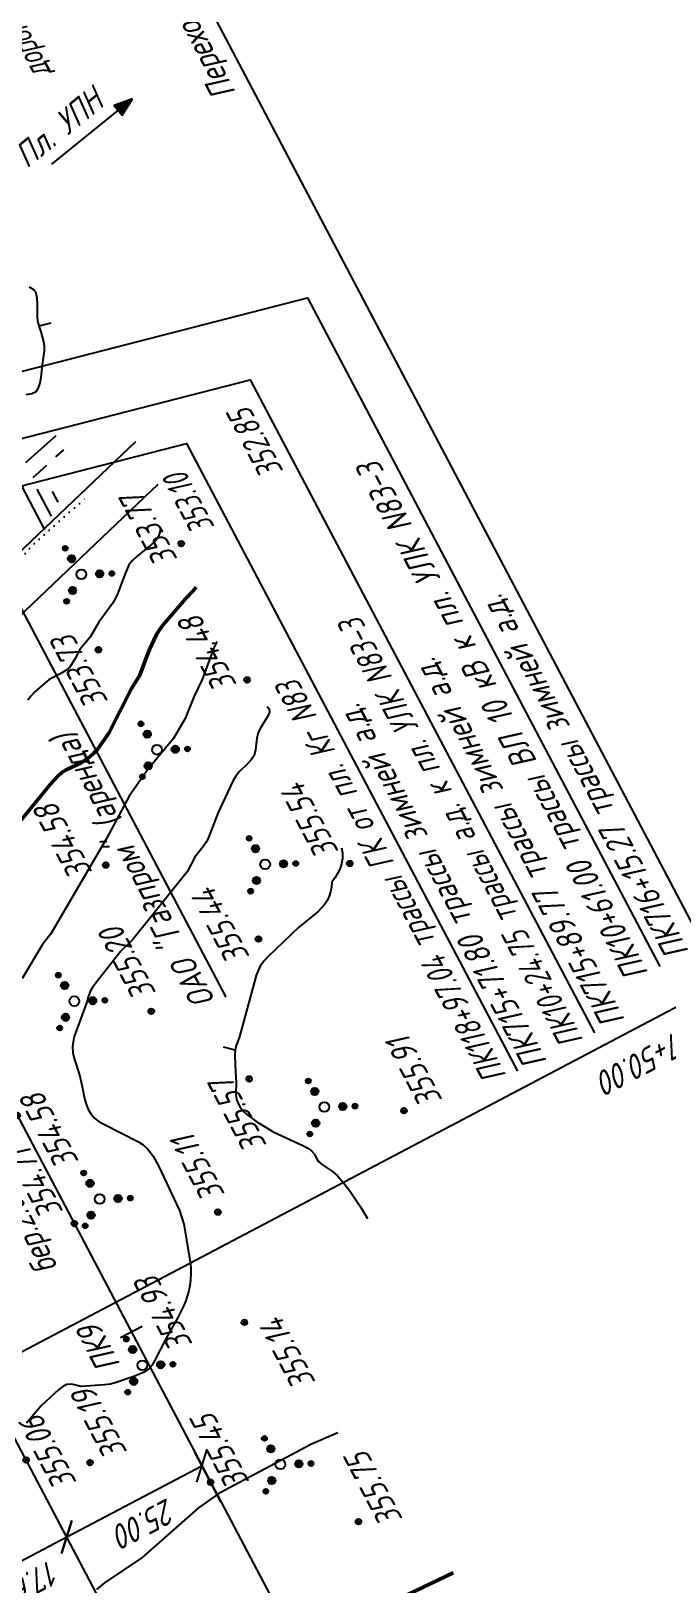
# Model space of a CAD drawing. Extents: x 1519150 to 1520806, y 2185741 to 2187019.
# Drawn here: x 1519484.9 to 1519588.9, y 2186610.9 to 2186865 of the extents above; entities that cross this region are included whole.
import ezdxf
from ezdxf.enums import TextEntityAlignment as Align

# ---------------------------------------------------------------- set-up
doc = ezdxf.new("R2010")
doc.units = 0
for name, pattern in [('ИИDash_30_20', [5, 3, -2]), ('ИИDash_80_20', [10, 8, -2]), ('ИИDot', [1, 0, -1])]:
    doc.linetypes.add(name, pattern=pattern)
for name, color, linetype, lineweight in [('ИИ_БОЛОТО_025', 3, 'Continuous', 25), ('ИИ_ГРАНИЦА_025', 7, 'Continuous', 25), ('ИИ_ДОРОГА_025', 7, 'Continuous', 25), ('ИИ_КОНТУР_025', 7, 'ИИDot', 25), ('ИИ_ОТМЕТКА_025', 7, 'Continuous', 25), ('ИИ_ОФОРМЛЕНИЕ_025', 7, 'Continuous', 25), ('ИИ_ПИКЕТАЖ_025', 7, 'Continuous', 25), ('ИИ_РАЗМЕР_025', 7, 'Continuous', 25), ('ИИ_РЕЛЬЕФ_025', 34, 'Continuous', 25), ('ИИ_РЕЛЬЕФ_050', 34, 'Continuous', 50), ('ИИ_ТЕКСТ_025', 7, 'Continuous', 25), ('ИИ_ТРАССА_АД_025', 1, 'Continuous', 25), ('ИИ_ТРАССА_ЛЭП_025', 7, 'Continuous', 25), ('ИИ_УГОДЬЯ_025', 7, 'Continuous', 25)]:
    doc.layers.add(name, color=color, linetype=linetype, lineweight=lineweight)
doc.styles.add('VNIPISIMPLEXCUR', font='simplex.shx', dxfattribs={"width": 0.8, "oblique": 15})
doc.linetypes.add('ИИ05485', pattern='A,19.47,-0.53,[37,3dservice.shx,S=1.5,R=0,X=0,Y=0],-0.53,19.47', length=40)
doc.dimstyles.new('ИИ-2000-м-dm$0', dxfattribs={"dimscale": 2, "dimtxt": 2.5, "dimasz": 2.5, "dimexe": 1.25, "dimexo": 0, "dimgap": 1, "dimtad": 1, "dimtoh": 1, "dimzin": 1, "dimdsep": 46, "dimtxsty": 'VNIPISIMPLEXCUR', "dimblk": 'OBLIQUE', "dimcen": 2.5, "dimaunit": 1, "dimadec": 4, "dimazin": 0, "dimtfac": 1, "dimtmove": 1, "dimatfit": 2, "dimfxl": 1, "dimarcsym": 0})
doc.dimstyles.new('ИИ-2000-м-dm$2', dxfattribs={"dimscale": 2, "dimtxt": 2.5, "dimasz": 2.5, "dimexe": 1.25, "dimexo": 0, "dimgap": 1, "dimtad": 2, "dimtoh": 1, "dimzin": 1, "dimdsep": 46, "dimtxsty": 'VNIPISIMPLEXCUR', "dimcen": 2.5, "dimaunit": 1, "dimazin": 0, "dimtfac": 1, "dimtmove": 1, "dimatfit": 2, "dimfxl": 1, "dimarcsym": 0})

# ---------------------------------------------------------------- blocks, each defined once
blk = doc.blocks.new('ИИ053952')
at = {"linetype": 'Continuous', "lineweight": 25}
h = blk.add_hatch(color=0, dxfattribs=at)
edge = h.paths.add_edge_path()
edge.add_arc((-1.31, 2.13), 0.2, 0, 360)
h = blk.add_hatch(color=0, dxfattribs=at)
edge = h.paths.add_edge_path()
edge.add_arc((-0.79, 1.28), 0.3, 0, 360)
h = blk.add_hatch(color=0, dxfattribs=at)
edge = h.paths.add_edge_path()
edge.add_arc((1.5, 0.04), 0.3, 0, 360)
h = blk.add_hatch(color=0, dxfattribs=at)
edge = h.paths.add_edge_path()
edge.add_arc((2.5, 0.07), 0.2, 0, 360)
h = blk.add_hatch(color=0, dxfattribs=at)
edge = h.paths.add_edge_path()
edge.add_arc((-0.71, -1.32), 0.3, 0, 360)
h = blk.add_hatch(color=0, dxfattribs=at)
edge = h.paths.add_edge_path()
edge.add_arc((-1.19, -2.2), 0.2, 0, 360)
at = {"color": 0, "linetype": 'Continuous', "lineweight": 25}
for centre, radius in [((-1.31, 2.13), 0.2), ((-0.79, 1.28), 0.3), ((0, 0), 0.4), ((1.5, 0.04), 0.3), ((2.5, 0.07), 0.2), ((-0.71, -1.32), 0.3), ((-1.19, -2.2), 0.2)]:
    blk.add_circle(centre, radius, dxfattribs=at)
blk = doc.blocks.new('ИИ05468')
at = {"color": 0, "linetype": 'Continuous', "lineweight": 25, "flags": 128}
for points in [[(-2, 1), (2, 1)], [(-1.25, 0), (1.25, 0)], [(-0.5, -1), (0.5, -1)]]:
    blk.add_lwpolyline(points, dxfattribs=at)
blk = doc.blocks.new('ИИ15008')
at = {"linetype": 'Continuous', "lineweight": 25}
blk.add_hatch(color=0, dxfattribs=at).paths.add_polyline_path([(0, 0), (1.5, -0.5), (1.5, 0.5)])
at = {"color": 0, "linetype": 'Continuous', "lineweight": 25}
blk.add_lwpolyline([(0, 0), (1.5, -0.5), (1.5, 0.5)], close=True, dxfattribs=at)
blk.add_lwpolyline([(8.5, 0), (0, 0)], dxfattribs=at)
blk = doc.blocks.new('ИИ053296')
at = {"color": 0, "linetype": 'Continuous', "lineweight": 25}
blk.add_lwpolyline([(0, 0), (1, 0)], dxfattribs=at)
blk = doc.blocks.new('PICKET')
at = {"color": 0, "linetype": 'Continuous', "lineweight": 25}
for p, q in [((-0.23, 0), (0.23, 0)), ((0, 0.23), (0, -0.23))]:
    blk.add_line(p, q, dxfattribs=at)
blk.add_circle((0, 0), 0.23, dxfattribs=at)
at = {"color": 0, "linetype": 'Continuous', "style": 'VNIPISIMPLEXCUR', "oblique": 15, "width": 0.8}
blk.add_attdef('OTMETKA', (1.25, 0.3), '', height=2, dxfattribs=at)
at = {"color": 8, "linetype": 'Continuous', "style": 'VNIPISIMPLEXCUR', "oblique": 15, "width": 0.8, "flags": 1}
blk.add_attdef('NOMER', (1.25, -2.7), '', height=2, dxfattribs=at)
blk = doc.blocks.new('ИИ15002')
at = {"linetype": 'Continuous', "lineweight": 25}
h = blk.add_hatch(color=0, dxfattribs=at)
edge = h.paths.add_edge_path()
edge.add_arc((0, 0), 0.3, 0, 360)
at = {"color": 0, "linetype": 'Continuous', "lineweight": 25}
blk.add_circle((0, 0), 0.3, dxfattribs=at)
at = {"color": 0, "linetype": 'Continuous', "style": 'VNIPISIMPLEXCUR', "oblique": 15, "width": 0.8}
blk.add_attdef('STATIONING', (1, 1.3), '', height=2, rotation=90, dxfattribs=at)
at = {"color": 7, "linetype": 'Continuous', "style": 'VNIPISIMPLEXCUR', "oblique": 15, "width": 0.8}
blk.add_attdef('HEIGHT', text='', height=2, dxfattribs=at).set_placement((0, -1.3), align=Align.TOP_CENTER)
blk = doc.blocks.new('ИИ150022')
at = {"linetype": 'Continuous', "lineweight": 25}
h = blk.add_hatch(color=0, dxfattribs=at)
edge = h.paths.add_edge_path()
edge.add_arc((0, 0), 0.3, 0, 360)
at = {"color": 0, "linetype": 'Continuous', "lineweight": 25}
blk.add_circle((0, 0), 0.3, dxfattribs=at)
at = {"color": 0, "linetype": 'Continuous', "style": 'VNIPISIMPLEXCUR', "oblique": 15, "width": 0.8}
for tag, p in [('STATIONING1', (1, 4.7)), ('STATIONING2', (1, 1.3))]:
    blk.add_attdef(tag, p, '', height=2, dxfattribs=at)
at = {"color": 7, "linetype": 'Continuous', "style": 'VNIPISIMPLEXCUR', "oblique": 15, "width": 0.8}
blk.add_attdef('HEIGHT', text='', height=2, dxfattribs=at).set_placement((0, -1.3), align=Align.TOP_CENTER)
blk = doc.blocks.new('*D65')
at = {"layer": 'Defpoints', "color": 0, "transparency": 16777216}
for p in [(1519482.41, 2186840.19), (1519365.94, 2186752.54), (1519273.87, 2186671.02), (1519643.41, 2186205.47), (1519806.55, 2185895.82)]:
    blk.add_point(p, dxfattribs=at)
at = {"layer": 'ИИ_РАЗМЕР_025', "color": 0, "lineweight": -2, "transparency": 16777216}
for p, q in [((1519364.26, 2186763), (1519357.12, 2186776.56)), ((1519363.33, 2186753.39), (1519364.26, 2186763)), ((1519360.92, 2186741.64), (1519354.17, 2186754.46))]:
    blk.add_line(p, q, dxfattribs=at)
blk.add_arc((1519360.92, 2186741.64), 12, 58.2429, 98.5895, dxfattribs=at)
at = {"layer": 'ИИ_РАЗМЕР_025', "color": 0, "transparency": 16777216}
for points in [[(1519359.34, 2186752.87), (1519358.92, 2186754.13), (1519355.33, 2186752.25)], [(1519367.68, 2186752.34), (1519366.8, 2186751.34), (1519370.24, 2186749.2)]]:
    blk.add_solid(points, dxfattribs=at)
at = {"layer": 'ИИ_РАЗМЕР_025', "color": 0, "transparency": 16777216, "insert": (1519357.47, 2186768.65), "char_height": 4, "attachment_point": 5, "rotation": 117.7798, "style": 'VNIPISIMPLEXCUR'}
blk.add_mtext("78°44'", dxfattribs=at)
blk = doc.blocks.new('*D66')
at = {"layer": 'Defpoints', "color": 0, "transparency": 16777216}
for p in [(1519297.92, 2186946.83), (1519482.41, 2186840.19), (1519385.29, 2186766.6), (1519273.87, 2186671.02), (1519823.89, 2185948.39)]:
    blk.add_point(p, dxfattribs=at)
at = {"layer": 'ИИ_РАЗМЕР_025', "color": 0, "lineweight": -2, "transparency": 16777216}
blk.add_arc((1519392.51, 2186767.27), 7.25, 149.8038, 187.0253, dxfattribs=at)
at = {"layer": 'ИИ_РАЗМЕР_025', "color": 0, "transparency": 16777216}
for points in [[(1519385.79, 2186771.39), (1519386.71, 2186770.43), (1519389.14, 2186773.68)], [(1519385.93, 2186766.64), (1519384.71, 2186766.12), (1519386.88, 2186762.7)]]:
    blk.add_solid(points, dxfattribs=at)
at = {"layer": 'ИИ_РАЗМЕР_025', "color": 0, "transparency": 16777216, "insert": (1519377.32, 2186774.54), "char_height": 4, "attachment_point": 5, "rotation": 117.7798, "style": 'VNIPISIMPLEXCUR'}
blk.add_mtext("101°16'", dxfattribs=at)
blk = doc.blocks.new('ИИ15001')
at = {"color": 0, "linetype": 'Continuous', "lineweight": 25}
blk.add_lwpolyline([(0, 1), (0, -1)], dxfattribs=at)
at = {"color": 0, "linetype": 'Continuous', "lineweight": 25, "style": 'VNIPISIMPLEXCUR', "oblique": 15, "width": 0.8}
blk.add_attdef('STATIONING', text='', height=2, dxfattribs=at).set_placement((0, 2), align=Align.CENTER)
at = {"color": 7, "linetype": 'Continuous', "lineweight": 25, "style": 'VNIPISIMPLEXCUR', "oblique": 15, "width": 0.8}
blk.add_attdef('HEIGHT', text='', height=2, dxfattribs=at).set_placement((0, -2), align=Align.TOP_CENTER)
blk = doc.blocks.new('*D67')
at = {"layer": 'Defpoints', "color": 0, "transparency": 16777216}
for p in [(1519335.64, 2186966.7), (1520064.45, 2186007.56), (1519860.19, 2185951.72), (1519823.89, 2185948.39), (1519888.37, 2185917.44)]:
    blk.add_point(p, dxfattribs=at)
at = {"layer": 'ИИ_РАЗМЕР_025', "color": 0, "lineweight": -2, "transparency": 16777216}
for p, q in [((1519862.62, 2185950.15), (1519866.31, 2185943.15)), ((1519866.31, 2185943.15), (1519874.98, 2185926.68))]:
    blk.add_line(p, q, dxfattribs=at)
blk.add_arc((1519866.54, 2185958.88), 9.57, 217.9509, 273.647, dxfattribs=at)
at = {"layer": 'ИИ_РАЗМЕР_025', "color": 0, "transparency": 16777216}
for points in [[(1519858.39, 2185952.7), (1519859.59, 2185953.29), (1519857.25, 2185956.59)], [(1519866.97, 2185949.97), (1519867.33, 2185948.69), (1519871, 2185950.42)]]:
    blk.add_solid(points, dxfattribs=at)
at = {"layer": 'ИИ_РАЗМЕР_025', "color": 0, "transparency": 16777216, "insert": (1519867.23, 2185931.99), "char_height": 4, "attachment_point": 5, "rotation": 117.7798, "style": 'VNIPISIMPLEXCUR'}
blk.add_mtext("103°58'", dxfattribs=at)
blk = doc.blocks.new('*D68')
at = {"layer": 'Defpoints', "color": 0, "transparency": 16777216}
for p in [(1519313.52, 2186955.05), (1520064.45, 2186007.56), (1519855.58, 2185949.86), (1519823.89, 2185948.39), (1519857.4, 2185922.59)]:
    blk.add_point(p, dxfattribs=at)
at = {"layer": 'ИИ_РАЗМЕР_025', "color": 0, "lineweight": -2, "transparency": 16777216}
for p, q in [((1519854.61, 2185946.85), (1519859.09, 2185938.33)), ((1519859.09, 2185938.33), (1519865.28, 2185926.58))]:
    blk.add_line(p, q, dxfattribs=at)
blk.add_arc((1519841.52, 2185952.73), 14.35, 313.808, 357.7899, dxfattribs=at)
at = {"layer": 'ИИ_РАЗМЕР_025', "color": 0, "transparency": 16777216}
for points in [[(1519855.19, 2185952.11), (1519856.52, 2185952.24), (1519855.45, 2185956.15)], [(1519851.84, 2185941.83), (1519851.06, 2185942.92), (1519848.21, 2185940.04)]]:
    blk.add_solid(points, dxfattribs=at)
at = {"layer": 'ИИ_РАЗМЕР_025', "color": 0, "transparency": 16777216, "insert": (1519858.77, 2185929.53), "char_height": 4, "attachment_point": 5, "rotation": 117.7798, "style": 'VNIPISIMPLEXCUR'}
blk.add_mtext("76°2'", dxfattribs=at)
blk = doc.blocks.new('_Oblique')
at = {"color": 0, "linetype": 'ByBlock', "lineweight": -2}
blk.add_line((-0.5, -0.5), (0.5, 0.5), dxfattribs=at)
blk = doc.blocks.new('*D71')
at = {"layer": 'Defpoints', "color": 0, "transparency": 16777216}
for p in [(1519490.74, 2186618.64), (1519491.9, 2186616.42), (1519476.3, 2186608.21)]:
    blk.add_point(p, dxfattribs=at)
at = {"layer": 'ИИ_РАЗМЕР_025', "color": 0, "lineweight": -2, "transparency": 16777216}
for p, q in [((1519491.9, 2186616.42), (1519489.57, 2186620.85)), ((1519475.14, 2186610.42), (1519490.74, 2186618.64)), ((1519476.3, 2186608.21), (1519473.97, 2186612.63))]:
    blk.add_line(p, q, dxfattribs=at)
at = {"layer": 'ИИ_РАЗМЕР_025', "color": 0, "lineweight": -2, "transparency": 16777216, "xscale": 4, "yscale": 4, "zscale": 4}
for p, rotation in [((1519490.74, 2186618.64), 27.77931386137996), ((1519475.14, 2186610.42), 207.77931386138)]:
    blk.add_blockref('_Oblique', p, dxfattribs=dict(at, rotation=rotation))
at = {"layer": 'ИИ_РАЗМЕР_025', "color": 0, "transparency": 16777216, "insert": (1519484.8, 2186610.99), "char_height": 4, "attachment_point": 5, "rotation": 207.7793, "style": 'VNIPISIMPLEXCUR'}
blk.add_mtext('17.63', dxfattribs=at)
blk = doc.blocks.new('*D72')
at = {"layer": 'Defpoints', "color": 0, "transparency": 16777216}
for p in [(1519512.85, 2186630.29), (1519515.95, 2186624.4), (1519491.9, 2186616.42)]:
    blk.add_point(p, dxfattribs=at)
at = {"layer": 'ИИ_РАЗМЕР_025', "color": 0, "lineweight": -2, "transparency": 16777216}
for p, q in [((1519515.95, 2186624.4), (1519511.69, 2186632.5)), ((1519490.74, 2186618.64), (1519512.85, 2186630.29)), ((1519491.9, 2186616.42), (1519489.57, 2186620.85))]:
    blk.add_line(p, q, dxfattribs=at)
at = {"layer": 'ИИ_РАЗМЕР_025', "color": 0, "lineweight": -2, "transparency": 16777216, "xscale": 4, "yscale": 4, "zscale": 4}
for p, rotation in [((1519512.85, 2186630.29), 27.77931385485072), ((1519490.74, 2186618.64), 207.7793138548507)]:
    blk.add_blockref('_Oblique', p, dxfattribs=dict(at, rotation=rotation))
at = {"layer": 'ИИ_РАЗМЕР_025', "color": 0, "transparency": 16777216, "insert": (1519503.66, 2186620.92), "char_height": 4, "attachment_point": 5, "rotation": 207.7793, "style": 'VNIPISIMPLEXCUR'}
blk.add_mtext('25.00', dxfattribs=at)

msp = doc.modelspace()

# ---------------------------------------------------------------- linework, layer by layer
at = {"layer": 'ИИ_ГРАНИЦА_025', "linetype": 'ИИ05485', "flags": 128}
for points in [[(1519311.93, 2186616.812), (1519502.043, 2186797.874)], [(1519505.626, 2186790.801), (1519315.608, 2186609.83)]]:
    msp.add_lwpolyline(points, dxfattribs=at)
at = {"layer": 'ИИ_ДОРОГА_025', "linetype": 'ИИDash_80_20', "flags": 128}
msp.add_lwpolyline([(1519309.824, 2186624.069), (1519322.122, 2186639.578), (1519334.88, 2186653.706), (1519339.399, 2186660.405), (1519341.743, 2186666.846), (1519343.273, 2186671.431), (1519345.374, 2186675.468), (1519348.837, 2186678.771), (1519355.289, 2186684.91), (1519367.386, 2186691.03), (1519385.521, 2186698.218), (1519402.874, 2186708.9), (1519415.099, 2186717.092), (1519426.08, 2186727.026), (1519443.52, 2186748.214), (1519450.536, 2186763.278), (1519453.188, 2186767.955), (1519457.835, 2186773.061), (1519463.358, 2186778.12), (1519473.735, 2186785.182), (1519489.014, 2186798.842)], dxfattribs=at)
at = {"layer": 'ИИ_ДОРОГА_025', "linetype": 'ИИDash_30_20', "flags": 128}
msp.add_lwpolyline([(1519311.148, 2186621.555), (1519324.108, 2186637.897), (1519336.933, 2186652.099), (1519341.733, 2186659.216), (1519344.198, 2186665.989), (1519345.674, 2186670.413), (1519347.481, 2186673.885), (1519350.63, 2186676.889), (1519356.804, 2186682.763), (1519368.454, 2186688.657), (1519386.69, 2186695.885), (1519404.279, 2186706.712), (1519416.703, 2186715.038), (1519427.966, 2186725.226), (1519445.737, 2186746.817), (1519452.849, 2186762.086), (1519455.307, 2186766.419), (1519459.678, 2186771.224), (1519464.976, 2186776.076), (1519475.34, 2186783.129), (1519490.263, 2186796.471)], dxfattribs=at)
at = {"layer": 'ИИ_КОНТУР_025', "flags": 128}
msp.add_lwpolyline([(1519427.966, 2186725.226), (1519444.37, 2186730.751), (1519451.903, 2186735.721), (1519461.852, 2186740.976), (1519465.973, 2186744.952), (1519469.384, 2186749.922), (1519473.08, 2186758.3), (1519480.333, 2186775.115), (1519485.023, 2186780.795), (1519494.215, 2186788.971)], dxfattribs=at)
at = {"layer": 'ИИ_ОФОРМЛЕНИЕ_025'}
msp.add_lwpolyline([(1519461.046, 2186637.173), (1519598.122, 2186709.383), (1519434.995, 2187019.043), (1519297.92, 2186946.834)], dxfattribs=at)
at = {"layer": 'ИИ_ПИКЕТАЖ_025'}
for points, elevation in [([(1519426.272, 2186794.651), (1519530.121, 2186821.328), (1519587.743, 2186711.945)], 353.2), ([(1519392.515, 2186767.266), (1519510.338, 2186797.533), (1519564.448, 2186694.819)], 353.1)]:
    msp.add_lwpolyline(points, dxfattribs=dict(at, elevation=elevation))
at = {"layer": 'ИИ_ПИКЕТАЖ_025', "color": 1, "elevation": 352.85}
msp.add_lwpolyline([(1519406.475, 2186778.591), (1519520.76, 2186807.949), (1519577.043, 2186701.108)], dxfattribs=at)
at = {"layer": 'ИИ_РЕЛЬЕФ_025'}
for points, elevation in [([(1519484.112, 2186805.563), (1519485.013, 2186805.68), (1519485.723, 2186806.038), (1519486.151, 2186806.629), (1519486.415, 2186807.43), (1519486.568, 2186808.371), (1519486.764, 2186810.393), (1519487.126, 2186812.697), (1519487.135, 2186813.451), (1519487.016, 2186814.172), (1519486.543, 2186815.794), (1519486.016, 2186817.457), (1519485.963, 2186818.386), (1519485.979, 2186820.388), (1519485.926, 2186821.317), (1519485.748, 2186822.102), (1519485.385, 2186822.672), (1519484.66, 2186823.078)], 353.5), ([(1519506.068, 2186783.779), (1519506.034, 2186783.2), (1519505.73, 2186782.28), (1519505.301, 2186781.66), (1519504.669, 2186781.036), (1519502.258, 2186779.077), (1519501.513, 2186778.379), (1519500.913, 2186777.648), (1519500.148, 2186775.824), (1519499.125, 2186773.055), (1519498.737, 2186772.202), (1519498.24, 2186771.361), (1519496.022, 2186768.298), (1519494.602, 2186765.82), (1519492.904, 2186763.82), (1519492.13, 2186762.342), (1519491.241, 2186760.944), (1519490.515, 2186760.352), (1519489.663, 2186759.848), (1519487.885, 2186758.892), (1519485.607, 2186756.956), (1519484.919, 2186756.227), (1519484.406, 2186755.537)], 353.5), ([(1519515.358, 2186765.074), (1519515.199, 2186764.862), (1519514.807, 2186764.067), (1519512.905, 2186758.938), (1519511.593, 2186756.178), (1519510.114, 2186752.511), (1519508.196, 2186749.279), (1519503.997, 2186744.189), (1519500.953, 2186739.843), (1519497.193, 2186732.769), (1519488.15, 2186717.311), (1519486.805, 2186715.579), (1519483.439, 2186709.972)], 354.5), ([(1519523.531, 2186754.517), (1519523.843, 2186754.123), (1519523.908, 2186753.571), (1519523.649, 2186752.895), (1519522.52, 2186751.152), (1519522.064, 2186750.242), (1519521.855, 2186749.322), (1519521.595, 2186747.425), (1519521.372, 2186746.504), (1519520.91, 2186745.786), (1519520.301, 2186745.112), (1519518.972, 2186743.798), (1519518.417, 2186743.109), (1519517.917, 2186742.271), (1519515.502, 2186737.168), (1519513.927, 2186733.065), (1519513.577, 2186732.367), (1519513.133, 2186731.658), (1519511.716, 2186729.836), (1519510.429, 2186727.418), (1519501.549, 2186716.386), (1519499.594, 2186714.44), (1519495.408, 2186709.139), (1519494.973, 2186708.512), (1519494.641, 2186707.966), (1519494.248, 2186706.988), (1519494.028, 2186706.146), (1519491.98, 2186700.531), (1519491.785, 2186699.653), (1519491.697, 2186698.818), (1519491.761, 2186697.838), (1519491.971, 2186696.917), (1519492.854, 2186694.253), (1519493.275, 2186692.316), (1519493.652, 2186690.343), (1519493.907, 2186689.41), (1519494.25, 2186688.549), (1519494.715, 2186687.786), (1519495.309, 2186687.152), (1519496.02, 2186686.612), (1519496.815, 2186686.14), (1519502.475, 2186683.279), (1519503.22, 2186682.794), (1519503.948, 2186682.129), (1519504.411, 2186681.565), (1519504.864, 2186680.906), (1519505.748, 2186679.353), (1519509.174, 2186672.041), (1519509.902, 2186669.782), (1519510.989, 2186663.328), (1519511.055, 2186662.485), (1519511.066, 2186661.692), (1519511.007, 2186660.701), (1519510.884, 2186659.789), (1519510.701, 2186658.92), (1519510.162, 2186657.169), (1519509.809, 2186656.3), (1519508.897, 2186654.547), (1519506.942, 2186651.041), (1519505.117, 2186647.431), (1519504.645, 2186646.703), (1519504.161, 2186646.128), (1519503.412, 2186645.587), (1519501.876, 2186644.939), (1519498.659, 2186643.853), (1519497.822, 2186643.651), (1519496.904, 2186643.506), (1519493.088, 2186643.235), (1519491.57, 2186643.599), (1519490.769, 2186643.548), (1519490.121, 2186643.243), (1519489.438, 2186642.743), (1519486.587, 2186640.089), (1519484.183, 2186637.219)], 355), ([(1519535.701, 2186731.366), (1519535.836, 2186730.495), (1519535.828, 2186729.622), (1519535.678, 2186728.748), (1519535.438, 2186728.003), (1519535.094, 2186727.256), (1519534.647, 2186726.509), (1519534.097, 2186725.76)], 355.5), ([(1519534.097, 2186725.76), (1519534.027, 2186724.947), (1519533.89, 2186724.187), (1519533.687, 2186723.482), (1519533.417, 2186722.83), (1519532.972, 2186722.145), (1519531.889, 2186720.93), (1519528.652, 2186718.312), (1519523.632, 2186713.54), (1519522.963, 2186712.836), (1519522.388, 2186712.024), (1519522.032, 2186711.282), (1519521.743, 2186710.462), (1519518.964, 2186700.266), (1519518.481, 2186699.016), (1519518.305, 2186698.266), (1519518.246, 2186697.535), (1519518.285, 2186695.773), (1519518.442, 2186692.943), (1519518.407, 2186691.082), (1519518.517, 2186690.224), (1519518.764, 2186689.548), (1519519.111, 2186688.928), (1519519.55, 2186688.349), (1519520.186, 2186687.757), (1519521.688, 2186686.676), (1519524.509, 2186684.899), (1519529.375, 2186682.684), (1519530.16, 2186682.244), (1519530.772, 2186681.808), (1519531.257, 2186681.229), (1519531.544, 2186680.654), (1519531.937, 2186680.077), (1519532.583, 2186679.527), (1519534.204, 2186678.42), (1519535.035, 2186677.684), (1519536.08, 2186676.498), (1519537.147, 2186675.109), (1519538.79, 2186672.647), (1519539.913, 2186670.753)], 355.5), ([(1519535.062, 2186635.684), (1519530.756, 2186633.823), (1519515.625, 2186625.745), (1519512.297, 2186623.397), (1519503.081, 2186615.26), (1519496.92, 2186611.097), (1519495.595, 2186610.009)], 355.5)]:
    msp.add_lwpolyline(points, dxfattribs=dict(at, elevation=elevation))
at = {"layer": 'ИИ_РЕЛЬЕФ_050'}
for points, elevation in [([(1519511.887, 2186774.016), (1519511.355, 2186773.387), (1519510.16, 2186772.117), (1519506.485, 2186767.803), (1519505.938, 2186767.051), (1519505.44, 2186766.275), (1519504.298, 2186763.833), (1519503.635, 2186762.155), (1519502.682, 2186759.618), (1519501.327, 2186757.438), (1519497.653, 2186750.116), (1519495.697, 2186747.394), (1519495.194, 2186746.835), (1519494.504, 2186746.252), (1519493.098, 2186745.301), (1519490.674, 2186744.119), (1519489.961, 2186743.671), (1519489.262, 2186743.067), (1519488.036, 2186741.76), (1519482.701, 2186735.18)], 354), ([(1519553.928, 2186612.737), (1519538.786, 2186605.503)], 356)]:
    msp.add_lwpolyline(points, dxfattribs=dict(at, elevation=elevation))
at = {"layer": 'ИИ_ТЕКСТ_025'}
msp.add_lwpolyline([(1519516.801, 2186706.951), (1519481.796, 2186773.4)], dxfattribs=at)
at = {"layer": 'ИИ_ТРАССА_АД_025'}
msp.add_lwpolyline([(1519857.396, 2185922.593), (1519313.519, 2186955.051)], dxfattribs=at)
at = {"layer": 'ИИ_ТРАССА_ЛЭП_025'}
msp.add_lwpolyline([(1519335.639, 2186966.703), (1519888.366, 2185917.443), (1519904.961, 2185849.926)], dxfattribs=at)

# ---------------------------------------------------------------- block references
at = {"layer": 'ИИ_БОЛОТО_025', "xscale": 2, "yscale": 2, "zscale": 2, "rotation": 117.7797222222222}
msp.add_blockref('ИИ05468', (1519487.096, 2186787.853), dxfattribs=at)
at = {"layer": 'ИИ_ОТМЕТКА_025'}
ref = msp.add_blockref('PICKET', (1519509.48, 2186781.14, 353.77), dxfattribs=dict(at, xscale=2, yscale=2, zscale=2, rotation=117.7797222222222))
ref.add_attrib('OTMETKA', '353.77', (1519508.964, 2186778.581, 353.77), dxfattribs={"layer": '0', "color": 0, "linetype": 'Continuous', "height": 4, "rotation": 117.77972, "style": 'VNIPISIMPLEXCUR', "oblique": 15, "width": 0.8})
ref = msp.add_blockref('PICKET', (1519520.23, 2186758.85, 354.48), dxfattribs=dict(at, xscale=2, yscale=2, zscale=2, rotation=117.7797222222222))
ref.add_attrib('OTMETKA', '354.48', (1519518.659, 2186758.034, 354.48), dxfattribs={"layer": '0', "color": 0, "linetype": 'Continuous', "height": 4, "rotation": 117.77972, "style": 'VNIPISIMPLEXCUR', "oblique": 15, "width": 0.8})
ref = msp.add_blockref('PICKET', (1519495.935, 2186763.775, 353.73), dxfattribs=dict(at, xscale=2, yscale=2, zscale=2, rotation=117.7797222222222))
ref.add_attrib('OTMETKA', '353.73', (1519497.62, 2186755.308, 353.73), dxfattribs={"layer": '0', "color": 0, "linetype": 'Continuous', "height": 4, "rotation": 117.77972, "style": 'VNIPISIMPLEXCUR', "oblique": 15, "width": 0.8})
at = {"layer": 'ИИ_ОТМЕТКА_025', "xscale": 2, "yscale": 2, "zscale": 2}
for p, rotation, values in [((1519537.03, 2186728.81, 355.54), 117.7797222222222, {'OTMETKA': '355.54'}), ((1519491.988, 2186669.899, 354.71), 117.7792673703056, {'OTMETKA': '354.71'})]:
    msp.add_blockref('PICKET', p, dxfattribs=dict(at, rotation=rotation)).add_auto_attribs(values)
at = {"layer": 'ИИ_ОТМЕТКА_025'}
ref = msp.add_blockref('PICKET', (1519497.13, 2186728.54, 354.58), dxfattribs=dict(at, xscale=2, yscale=2, zscale=2, rotation=117.7797222222222))
ref.add_attrib('OTMETKA', '354.58', (1519495.04, 2186727.361, 354.58), dxfattribs={"layer": '0', "color": 0, "linetype": 'Continuous', "height": 4, "rotation": 117.77972, "style": 'VNIPISIMPLEXCUR', "oblique": 15, "width": 0.8})
ref = msp.add_blockref('PICKET', (1519522.1, 2186716.45, 355.44), dxfattribs=dict(at, xscale=2, yscale=2, zscale=2, rotation=117.7797222222222))
ref.add_attrib('OTMETKA', '355.44', (1519520.767, 2186713.532, 355.44), dxfattribs={"layer": '0', "color": 0, "linetype": 'Continuous', "height": 4, "rotation": 117.77972, "style": 'VNIPISIMPLEXCUR', "oblique": 15, "width": 0.8})
ref = msp.add_blockref('PICKET', (1519504.56, 2186704.63, 355.2), dxfattribs=dict(at, xscale=2, yscale=2, zscale=2, rotation=117.7797222222222))
ref.add_attrib('OTMETKA', '355.20', (1519505.464, 2186707.622, 355.2), dxfattribs={"layer": '0', "color": 0, "linetype": 'Continuous', "height": 4, "rotation": 117.77972, "style": 'VNIPISIMPLEXCUR', "oblique": 15, "width": 0.8})
ref = msp.add_blockref('PICKET', (1519545.89, 2186688.37, 355.91), dxfattribs=dict(at, xscale=2, yscale=2, zscale=2, rotation=117.7797222222222))
ref.add_attrib('OTMETKA', '355.91', (1519552.292, 2186690.087, 355.91), dxfattribs={"layer": '0', "color": 0, "linetype": 'Continuous', "height": 4, "rotation": 117.77972, "style": 'VNIPISIMPLEXCUR', "oblique": 15, "width": 0.8})
ref = msp.add_blockref('PICKET', (1519520.58, 2186693.567, 355.57), dxfattribs=dict(at, xscale=2, yscale=2, zscale=2, rotation=117.7797222222222))
ref.add_attrib('OTMETKA', '355.57', (1519523.572, 2186682.686, 355.57), dxfattribs={"layer": '0', "color": 0, "linetype": 'Continuous', "height": 4, "rotation": 117.77972, "style": 'VNIPISIMPLEXCUR', "oblique": 15, "width": 0.8})
ref = msp.add_blockref('PICKET', (1519482.667, 2186687.594, 354.58), dxfattribs=dict(at, xscale=2, yscale=2, zscale=2, rotation=117.7792673703056))
ref.add_attrib('OTMETKA', '354.58', (1519492.824, 2186680.042, 354.58), dxfattribs={"layer": '0', "color": 0, "linetype": 'Continuous', "height": 4, "rotation": 117.77927, "style": 'VNIPISIMPLEXCUR', "oblique": 15, "width": 0.8})
ref = msp.add_blockref('PICKET', (1519515.46, 2186671.78, 355.11), dxfattribs=dict(at, xscale=2, yscale=2, zscale=2, rotation=117.7797222222222))
ref.add_attrib('OTMETKA', '355.11', (1519516.716, 2186674.685, 355.11), dxfattribs={"layer": '0', "color": 0, "linetype": 'Continuous', "height": 4, "rotation": 117.77972, "style": 'VNIPISIMPLEXCUR', "oblique": 15, "width": 0.8})
ref = msp.add_blockref('PICKET', (1519519.8, 2186653.73, 355.14), dxfattribs=dict(at, xscale=2, yscale=2, zscale=2, rotation=117.7797222222222))
ref.add_attrib('OTMETKA', '355.14', (1519531.541, 2186643.938, 355.14), dxfattribs={"layer": '0', "color": 0, "linetype": 'Continuous', "height": 4, "rotation": 117.77972, "style": 'VNIPISIMPLEXCUR', "oblique": 15, "width": 0.8})
ref = msp.add_blockref('PICKET', (1519494.55, 2186630.79, 355.19), dxfattribs=dict(at, xscale=2, yscale=2, zscale=2, rotation=117.7797222222222))
ref.add_attrib('OTMETKA', '355.19', (1519500.745, 2186632.495, 355.19), dxfattribs={"layer": '0', "color": 0, "linetype": 'Continuous', "height": 4, "rotation": 117.77972, "style": 'VNIPISIMPLEXCUR', "oblique": 15, "width": 0.8})
ref = msp.add_blockref('PICKET', (1519484.107, 2186631.218, 355.06), dxfattribs=dict(at, xscale=2, yscale=2, zscale=2, rotation=117.7792673703056))
ref.add_attrib('OTMETKA', '355.06', (1519492.475, 2186627.527, 355.06), dxfattribs={"layer": '0', "color": 0, "linetype": 'Continuous', "height": 4, "rotation": 117.77927, "style": 'VNIPISIMPLEXCUR', "oblique": 15, "width": 0.8})
ref = msp.add_blockref('PICKET', (1519514.28, 2186627.582, 355.45), dxfattribs=dict(at, xscale=2, yscale=2, zscale=2, rotation=117.7792673703056))
ref.add_attrib('OTMETKA', '355.45', (1519520.734, 2186627.616, 355.45), dxfattribs={"layer": '0', "color": 0, "linetype": 'Continuous', "height": 4, "rotation": 117.77927, "style": 'VNIPISIMPLEXCUR', "oblique": 15, "width": 0.8})
ref = msp.add_blockref('PICKET', (1519538.46, 2186621.13, 355.75), dxfattribs=dict(at, xscale=2, yscale=2, zscale=2, rotation=117.7797222222222))
ref.add_attrib('OTMETKA', '355.75', (1519545.796, 2186621.535, 355.75), dxfattribs={"layer": '0', "color": 0, "linetype": 'Continuous', "height": 4, "rotation": 117.77972, "style": 'VNIPISIMPLEXCUR', "oblique": 15, "width": 0.8})
at = {"layer": 'ИИ_ПИКЕТАЖ_025', "color": 1}
ref = msp.add_blockref('ИИ150022', (1519406.475, 2186778.59, 352.85), dxfattribs=dict(at, xscale=1.999999999999999, yscale=1.999999999999999, zscale=1.999999999999999, rotation=117.7793140603056))
ref.add_attrib('STATIONING1', 'ПК10+24.75 трассы а.д. к пл. УЛК N83-3', (1519575.34, 2186699.886), dxfattribs={"layer": '0', "color": 0, "linetype": 'Continuous', "height": 4, "rotation": 117.77931, "style": 'VNIPISIMPLEXCUR', "oblique": 15, "width": 0.75})
ref.add_attrib('STATIONING2', 'ПК715+89.77 трассы зимней а.д.', (1519582.151, 2186703.183), dxfattribs={"layer": '0', "color": 0, "linetype": 'Continuous', "height": 4, "rotation": 117.77931, "style": 'VNIPISIMPLEXCUR', "oblique": 15, "width": 0.8})
ref.add_attrib('HEIGHT', '352.85', dxfattribs={"layer": '0', "color": 7, "linetype": 'Continuous', "height": 4, "rotation": 117.77931, "style": 'VNIPISIMPLEXCUR', "oblique": 15, "width": 0.75}).set_placement((1519519.893, 2186796.508, 352.85), align=Align.TOP_CENTER)
at = {"layer": 'ИИ_ПИКЕТАЖ_025', "color": 7}
ref = msp.add_blockref('ИИ150022', (1519426.272, 2186794.65, 353.2), dxfattribs=dict(at, xscale=1.999999999999998, yscale=1.999999999999998, zscale=1.999999999999998, rotation=117.7792673700388))
ref.add_attrib('STATIONING1', 'ПК10+61.00 трассы ВЛ 10 кВ к пл. УЛК N83-3', (1519585.971, 2186710.879), dxfattribs={"layer": '0', "color": 0, "linetype": 'Continuous', "height": 4, "rotation": 117.77927, "style": 'VNIPISIMPLEXCUR', "oblique": 15, "width": 0.8})
ref.add_attrib('STATIONING2', 'ПК716+15.27 трассы зимней а.д.', (1519592.608, 2186714.375), dxfattribs={"layer": '0', "color": 0, "linetype": 'Continuous', "height": 4, "rotation": 117.77927, "style": 'VNIPISIMPLEXCUR', "oblique": 15, "width": 0.8})
ref.add_attrib('HEIGHT', '353.20', dxfattribs={"layer": '0', "color": 7, "linetype": 'Continuous', "height": 4, "rotation": 117.77927, "style": 'VNIPISIMPLEXCUR', "oblique": 15, "width": 0.8}).set_placement((1519432.884, 2186786.852, 353.2), align=Align.TOP_CENTER)
at = {"layer": 'ИИ_ПИКЕТАЖ_025'}
ref = msp.add_blockref('ИИ150022', (1519392.515, 2186767.266, 353.1), dxfattribs=dict(at, xscale=2, yscale=2, zscale=2, rotation=117.7797961859119))
ref.add_attrib('STATIONING1', 'ПК118+97.04 трассы ГК от пл. Кг N83', (1519562.757, 2186694.101), dxfattribs={"layer": '0', "color": 0, "linetype": 'Continuous', "height": 4, "rotation": 117.7798, "style": 'VNIPISIMPLEXCUR', "oblique": 15, "width": 0.75})
ref.add_attrib('STATIONING2', 'ПК715+71.80 трассы зимней а.д.', (1519569.418, 2186696.392), dxfattribs={"layer": '0', "color": 0, "linetype": 'Continuous', "height": 4, "rotation": 117.7798, "style": 'VNIPISIMPLEXCUR', "oblique": 15, "width": 0.8})
ref.add_attrib('HEIGHT', '353.10', dxfattribs={"layer": '0', "color": 7, "linetype": 'Continuous', "height": 4, "rotation": 117.7798, "style": 'VNIPISIMPLEXCUR', "oblique": 15, "width": 0.7}).set_placement((1519509.021, 2186786.669), align=Align.TOP_CENTER)
at = {"layer": 'ИИ_ПИКЕТАЖ_025', "color": 7, "xscale": 2, "yscale": 2, "zscale": 2, "rotation": 117.7792674114414}
msp.add_blockref('ИИ15001', (1519501.31, 2186652.204, 354.93), dxfattribs=at).add_auto_attribs({'STATIONING': 'ПК9', 'HEIGHT': '354.93'})
at = {"layer": 'ИИ_РЕЛЬЕФ_025'}
for p, xscale, yscale, zscale, rotation in [((1519486.23, 2186816.782, 353.5), 2, 2, 2, 13.40519862591185), ((1519518.305, 2186698.266, 355.5), 1.999999999999999, 1.999999999999999, 1.999999999999999, 165.1794738707708)]:
    msp.add_blockref('ИИ053296', p, dxfattribs=dict(at, xscale=xscale, yscale=yscale, zscale=zscale, rotation=rotation))
at = {"layer": 'ИИ_ТЕКСТ_025', "xscale": 1.999999999999998, "yscale": 1.999999999999998, "zscale": 1.999999999999998, "rotation": 219.1015686419404}
msp.add_blockref('ИИ15008', (1519501.482, 2186853.931), dxfattribs=at)
at = {"layer": 'ИИ_ТЕКСТ_025'}
ref = msp.add_blockref('ИИ15002', (1519461.046, 2186637.173, 354.52), dxfattribs=dict(at, xscale=1.999999999999999, yscale=1.999999999999999, zscale=1.999999999999999, rotation=117.7797222222222))
ref.add_attrib('STATIONING', 'ПК117+50.00', (1519598.33, 2186705.592, 354.52), dxfattribs={"layer": '0', "color": 0, "linetype": 'Continuous', "height": 4, "rotation": 207.77985, "style": 'VNIPISIMPLEXCUR', "oblique": 15, "width": 0.8})
ref.add_attrib('HEIGHT', '354.52', dxfattribs={"layer": '0', "color": 7, "linetype": 'Continuous', "height": 4, "rotation": 117.77972, "style": 'VNIPISIMPLEXCUR', "oblique": 15, "width": 0.8}).set_placement((1519455.257, 2186636.033, 354.52), align=Align.TOP_CENTER)
at = {"layer": 'ИИ_УГОДЬЯ_025', "xscale": 2, "yscale": 2, "zscale": 2}
for p in [(1519493.125, 2186776.109), (1519505.501, 2186747.412), (1519523.201, 2186728.671), (1519491.983, 2186706.285), (1519532.882, 2186688.96), (1519496.137, 2186673.925), (1519503.109, 2186646.725), (1519525.694, 2186630.493)]:
    msp.add_blockref('ИИ053952', p, dxfattribs=at)

# ---------------------------------------------------------------- texts
at = {"layer": 'ИИ_ТЕКСТ_025', "style": 'VNIPISIMPLEXCUR', "oblique": 15}
for s, rotation, width, p in [('дороги ОАО «Сургутнефтегаз» к месту размещения проектируемой УПН', 117.78025, 0.7, (1519488.302, 2186858.236)), ('Переход N3', 117.77972, 0.8, (1519518.503, 2186854.957)), ('Пл. УПН', 39.10164, 0.8, (1519484.235, 2186842.407)), ('ОАО "Газпром" (аренда)', 117.77972, 0.8, (1519515.135, 2186706.386)), ('бер.2.0', 117.77972, 0.8, (1519489.424, 2186662.756))]:
    msp.add_text(s, height=4, rotation=rotation, dxfattribs=dict(at, width=width)).set_placement(p)

# ---------------------------------------------------------------- dimensions: what is measured, and where the dimension line sits
at = {"layer": 'ИИ_РАЗМЕР_025'}
for base, line1, line2, override, picture, middle in [((1519860.194, 2185951.717), ((1520064.45, 2186007.56), (1519823.89, 2185948.39)), ((1519335.639, 2186966.703), (1519888.366, 2185917.443)), {"dimtxt": 2, "dimasz": 2, "dimzin": 0}, '*D67', (1519867.234, 2185931.993)), ((1519855.578, 2185949.86), ((1520064.45, 2186007.56), (1519823.89, 2185948.39)), ((1519857.396, 2185922.593), (1519313.519, 2186955.051)), {"dimtxt": 2, "dimasz": 2, "dimzin": 0}, '*D68', (1519858.77, 2185929.531)), ((1519385.295, 2186766.597), ((1519823.89, 2185948.39), (1519297.92, 2186946.834)), ((1519273.871, 2186671.021), (1519482.409, 2186840.189)), {"dimtxt": 2, "dimasz": 2, "dimgap": 0.5, "dimtmove": 2}, '*D66', (1519377.317, 2186774.536)), ((1519365.937, 2186752.536), ((1519806.553, 2185895.816), (1519643.409, 2186205.468)), ((1519273.871, 2186671.021), (1519482.409, 2186840.189)), {"dimtxt": 2, "dimasz": 2, "dimgap": 0.5}, '*D65', (1519357.466, 2186768.647))]:
    dim = msp.add_angular_dim_2l(base=base, line1=line1, line2=line2, dimstyle='ИИ-2000-м-dm$2', override=override, dxfattribs=at)
    dim.commit()
    dim.dimension.update_dxf_attribs({"geometry": picture, "text_midpoint": middle, "dimtype": 162})
dim = msp.add_linear_dim(base=(1519512.854, 2186630.289), p1=(1519491.9, 2186616.425), p2=(1519515.954, 2186624.404), angle=207.77931, dimstyle='ИИ-2000-м-dm$0', override={"dimtxt": 2, "dimasz": 2}, dxfattribs=at)
dim.commit()
dim.dimension.update_dxf_attribs({"geometry": '*D72', "text_midpoint": (1519503.659, 2186620.924)})
dim = msp.add_aligned_dim(p1=(1519476.304, 2186608.209), p2=(1519491.9, 2186616.425), distance=2.5, dimstyle='ИИ-2000-м-dm$0', override={"dimtxt": 2, "dimasz": 2}, dxfattribs=at)
dim.commit()
dim.dimension.update_dxf_attribs({"geometry": '*D71', "text_midpoint": (1519484.801, 2186610.99)})

doc.saveas('drawing.dxf')
